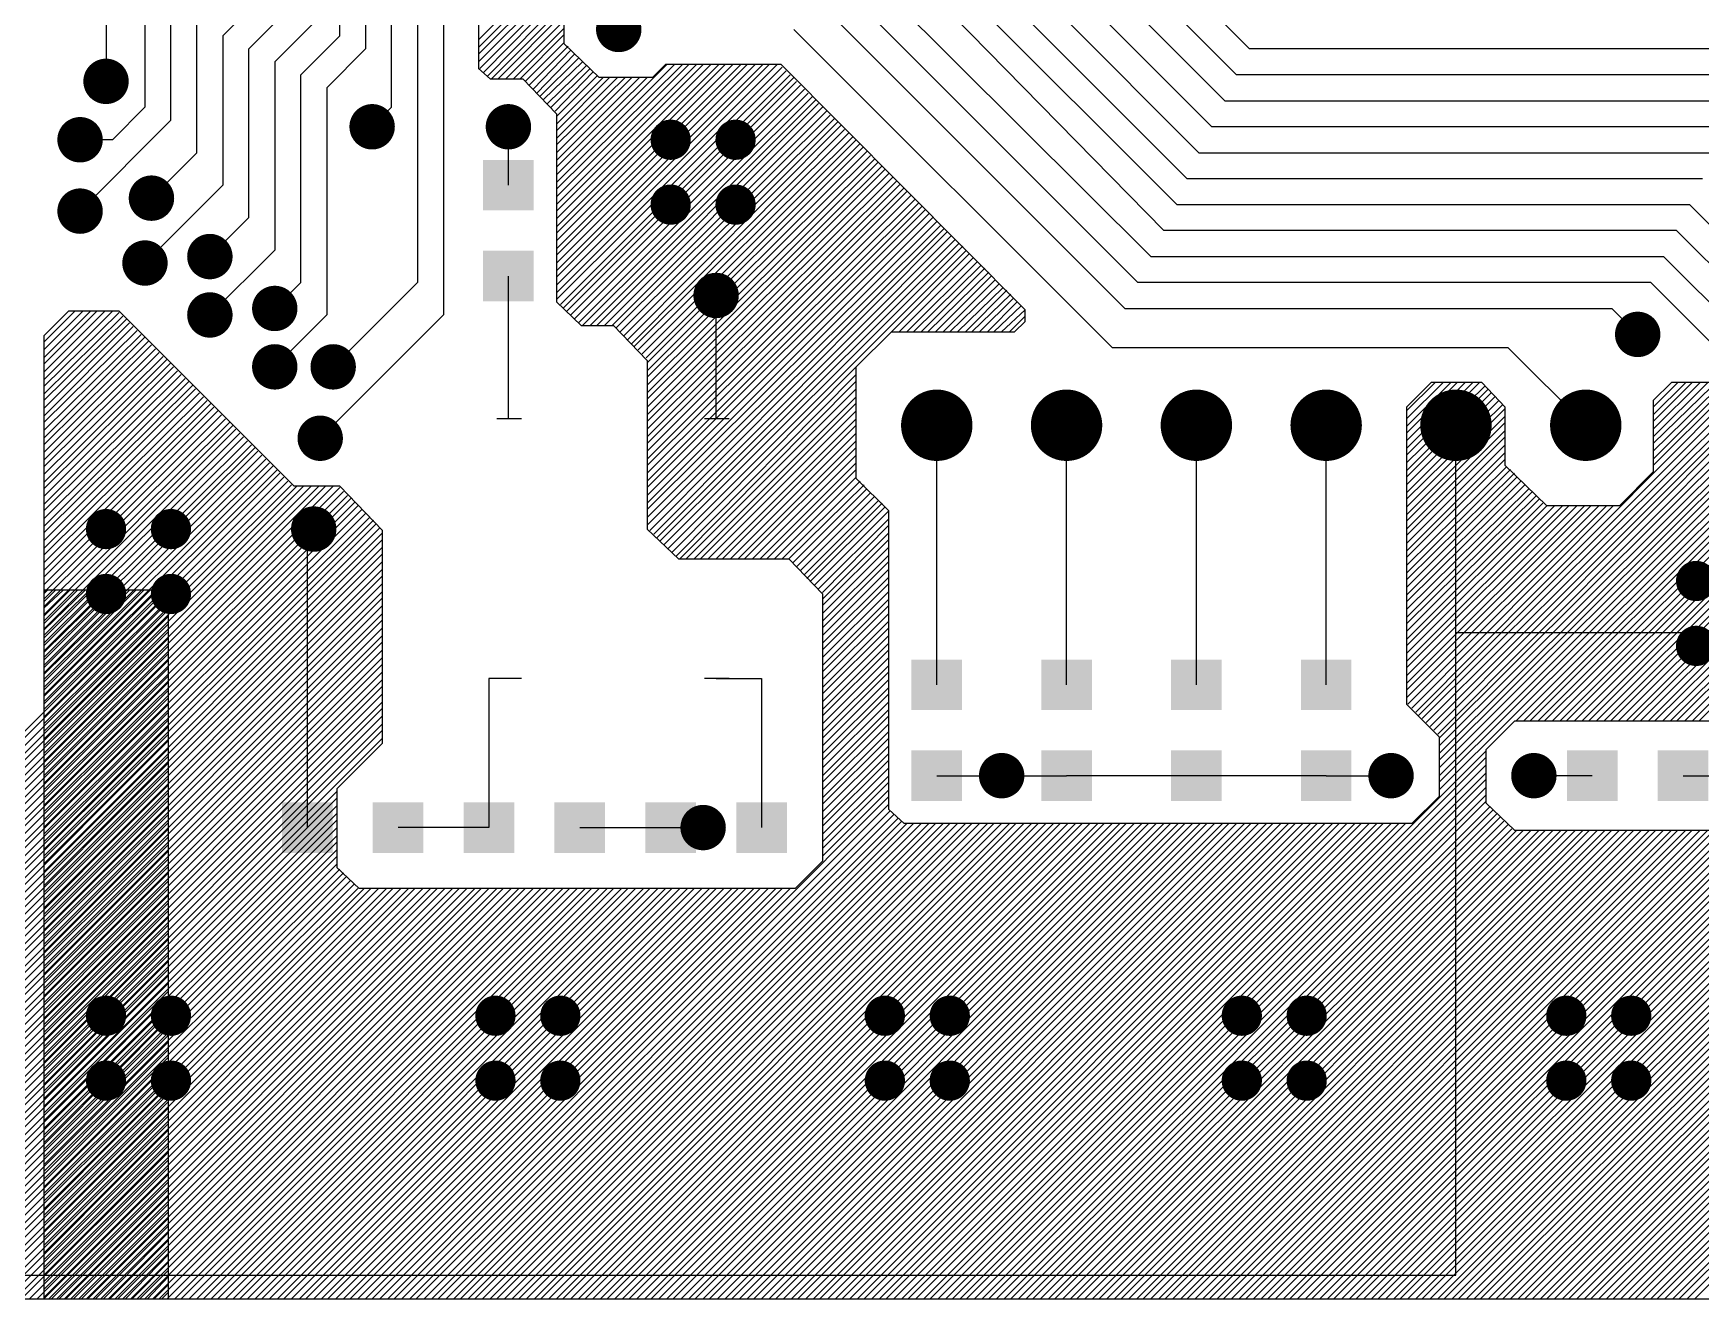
# Model space of a CAD drawing. Extents: x 295 to 953, y 10 to 290.
# Drawn here: x 646.7 to 700.5, y 89.9 to 130.8 of the extents above; entities that cross this region are included whole.
import ezdxf

# ---------------------------------------------------------------- set-up
doc = ezdxf.new("R2010")
doc.units = 0
doc.header["$LTSCALE"] = 5
doc.header["$MEASUREMENT"] = 0
doc.layers.get('0').update_dxf_attribs({"linetype": 'CONTINUOUS', "lineweight": 25})
doc.layers.add('ART01_PHO', color=7, linetype='CONTINUOUS')

msp = doc.modelspace()

# ---------------------------------------------------------------- linework, layer by layer
for points, const_width in [([(665.207, 130.891, 1), (665.94, 130.891, 1)], 0.733), ([(648.653, 129.215, 1), (649.386, 129.215, 1)], 0.733), ([(657.244, 127.748, 1), (657.978, 127.748, 1)], 0.733), ([(661.645, 127.748, 1), (662.378, 127.748, 1)], 0.733), ([(647.814, 127.329, 1), (648.548, 127.329, 1)], 0.733), ([(666.925, 127.329, 1), (667.575, 127.329, 1)], 0.65), ([(669.021, 127.329, 1), (669.67, 127.329, 1)], 0.65), ([(650.119, 125.443, 1), (650.853, 125.443, 1)], 0.733), ([(647.814, 125.024, 1), (648.548, 125.024, 1)], 0.733), ([(666.925, 125.234, 1), (667.575, 125.234, 1)], 0.65), ([(669.021, 125.234, 1), (669.67, 125.234, 1)], 0.65), ([(649.91, 123.348, 1), (650.643, 123.348, 1)], 0.733), ([(652.005, 123.557, 1), (652.739, 123.557, 1)], 0.733), ([(668.35, 122.3, 1), (669.084, 122.3, 1)], 0.733), ([(652.005, 121.671, 1), (652.739, 121.671, 1)], 0.733), ([(654.101, 121.881, 1), (654.834, 121.881, 1)], 0.733), ([(698.106, 121.043, 1), (698.84, 121.043, 1)], 0.733), ([(654.101, 119.995, 1), (654.834, 119.995, 1)], 0.733), ([(655.987, 119.995, 1), (656.72, 119.995, 1)], 0.733), ([(675.265, 118.109, 1), (676.418, 118.109, 1)], 1.153), ([(679.456, 118.109, 1), (680.609, 118.109, 1)], 1.153), ([(683.647, 118.109, 1), (684.8, 118.109, 1)], 1.153), ([(687.838, 118.109, 1), (688.991, 118.109, 1)], 1.153), ([(692.029, 118.109, 1), (693.182, 118.109, 1)], 1.153), ([(696.22, 118.109, 1), (697.373, 118.109, 1)], 1.153), ([(655.568, 117.69, 1), (656.301, 117.69, 1)], 0.733), ([(648.695, 114.756, 1), (649.344, 114.756, 1)], 0.65), ([(650.79, 114.756, 1), (651.44, 114.756, 1)], 0.65), ([(655.358, 114.756, 1), (656.092, 114.756, 1)], 0.733), ([(700.034, 113.08, 1), (700.684, 113.08, 1)], 0.65), ([(648.695, 112.661, 1), (649.344, 112.661, 1)], 0.65), ([(650.79, 112.661, 1), (651.44, 112.661, 1)], 0.65), ([(700.034, 110.984, 1), (700.684, 110.984, 1)], 0.65), ([(677.57, 106.793, 1), (678.304, 106.793, 1)], 0.733), ([(690.143, 106.793, 1), (690.877, 106.793, 1)], 0.733), ([(694.754, 106.793, 1), (695.487, 106.793, 1)], 0.733), ([(667.931, 105.117, 1), (668.665, 105.117, 1)], 0.733), ([(648.695, 99.04, 1), (649.344, 99.04, 1)], 0.65), ([(650.79, 99.04, 1), (651.44, 99.04, 1)], 0.65), ([(661.268, 99.04, 1), (661.917, 99.04, 1)], 0.65), ([(663.363, 99.04, 1), (664.013, 99.04, 1)], 0.65), ([(673.841, 99.04, 1), (674.49, 99.04, 1)], 0.65), ([(675.936, 99.04, 1), (676.586, 99.04, 1)], 0.65), ([(685.366, 99.04, 1), (686.015, 99.04, 1)], 0.65), ([(687.461, 99.04, 1), (688.111, 99.04, 1)], 0.65), ([(695.843, 99.04, 1), (696.493, 99.04, 1)], 0.65), ([(697.939, 99.04, 1), (698.588, 99.04, 1)], 0.65), ([(648.695, 96.944, 1), (649.344, 96.944, 1)], 0.65), ([(650.79, 96.944, 1), (651.44, 96.944, 1)], 0.65), ([(661.268, 96.944, 1), (661.917, 96.944, 1)], 0.65), ([(663.363, 96.944, 1), (664.013, 96.944, 1)], 0.65), ([(673.841, 96.944, 1), (674.49, 96.944, 1)], 0.65), ([(675.936, 96.944, 1), (676.586, 96.944, 1)], 0.65), ([(685.366, 96.944, 1), (686.015, 96.944, 1)], 0.65), ([(687.461, 96.944, 1), (688.111, 96.944, 1)], 0.65), ([(695.843, 96.944, 1), (696.493, 96.944, 1)], 0.65), ([(697.939, 96.944, 1), (698.588, 96.944, 1)], 0.65)]:
    msp.add_lwpolyline(points, format="xyb", close=True, dxfattribs=dict(const_width=const_width))
for points in [[(662.829, 126.679), (662.829, 125.045), (661.194, 126.679), (661.194, 125.045)], [(662.829, 123.746), (662.829, 122.111), (661.194, 123.746), (661.194, 122.111)], [(676.659, 110.544), (676.659, 108.91), (675.024, 110.544), (675.024, 108.91)], [(680.85, 110.544), (680.85, 108.91), (679.215, 110.544), (679.215, 108.91)], [(685.041, 110.544), (685.041, 108.91), (683.406, 110.544), (683.406, 108.91)], [(689.232, 110.544), (689.232, 108.91), (687.597, 110.544), (687.597, 108.91)], [(676.659, 107.61), (676.659, 105.976), (675.024, 107.61), (675.024, 105.976)], [(680.85, 107.61), (680.85, 105.976), (679.215, 107.61), (679.215, 105.976)], [(685.041, 107.61), (685.041, 105.976), (683.406, 107.61), (683.406, 105.976)], [(689.232, 107.61), (689.232, 105.976), (687.597, 107.61), (687.597, 105.976)], [(697.823, 107.61), (697.823, 105.976), (696.189, 107.61), (696.189, 105.976)], [(700.757, 107.61), (700.757, 105.976), (699.123, 107.61), (699.123, 105.976)], [(656.333, 105.934), (656.333, 104.3), (654.698, 105.934), (654.698, 104.3)], [(659.266, 105.934), (659.266, 104.3), (657.632, 105.934), (657.632, 104.3)], [(662.2, 105.934), (662.2, 104.3), (660.566, 105.934), (660.566, 104.3)], [(665.134, 105.934), (665.134, 104.3), (663.499, 105.934), (663.499, 104.3)], [(668.067, 105.934), (668.067, 104.3), (666.433, 105.934), (666.433, 104.3)], [(671.001, 105.934), (671.001, 104.3), (669.367, 105.934), (669.367, 104.3)]]:
    msp.add_solid(points)
at = {"layer": 'ART01_PHO', "color": 7}
for p, q in [((656.563, 130.682), (656.563, 156.54)), ((657.401, 148.284), (657.401, 130.263)), ((658.24, 128.377), (658.24, 147.865)), ((659.078, 147.446), (659.078, 122.719)), ((659.916, 147.027), (659.916, 121.671)), ((661.047, 138.771), (661.047, 129.634)), ((663.814, 130.43), (663.814, 138.771)), ((661.047, 130.556), (663.814, 133.322)), ((661.047, 130.305), (663.814, 133.071)), ((675.632, 133.196), (683.595, 125.234)), ((683.93, 126.072), (676.596, 133.406)), ((685.942, 130.263), (683.218, 132.987)), ((661.047, 130.095), (663.814, 132.861)), ((661.047, 129.844), (663.814, 132.61)), ((683.176, 124.395), (674.794, 132.945)), ((685.523, 129.425), (682.38, 132.568)), ((649.019, 131.939), (649.019, 129.215)), ((650.277, 131.939), (650.277, 128.377)), ((654.049, 131.939), (652.791, 130.682)), ((661.089, 129.634), (663.814, 132.358)), ((661.215, 129.508), (663.814, 132.149)), ((661.341, 129.383), (663.814, 131.897)), ((671.441, 132.358), (681.919, 121.881)), ((682.338, 122.719), (673.118, 131.939)), ((673.956, 132.316), (682.757, 123.557)), ((681.583, 132.149), (685.146, 128.586)), ((651.115, 127.958), (651.115, 131.52)), ((653.629, 130.263), (654.887, 131.52)), ((661.467, 129.299), (663.814, 131.646)), ((661.676, 129.299), (663.814, 131.436)), ((684.727, 127.748), (680.745, 131.73)), ((651.953, 126.91), (651.953, 131.101)), ((655.725, 131.101), (654.468, 129.844)), ((661.928, 129.299), (663.814, 131.185)), ((662.179, 129.299), (663.814, 130.933)), ((671.232, 130.891), (681.5, 120.624)), ((679.907, 131.311), (684.308, 126.91)), ((652.791, 130.682), (652.791, 125.862)), ((655.306, 129.425), (656.563, 130.682)), ((662.389, 129.299), (663.814, 130.724)), ((662.556, 129.215), (663.814, 130.472)), ((662.682, 129.089), (663.939, 130.347)), ((664.945, 129.341), (663.814, 130.43)), ((653.629, 124.814), (653.629, 130.263)), ((654.468, 129.844), (654.468, 123.767)), ((657.401, 130.263), (656.144, 129.006)), ((662.808, 128.964), (664.023, 130.221)), ((662.933, 128.838), (664.149, 130.095)), ((663.017, 128.712), (664.275, 129.969)), ((663.143, 128.628), (664.4, 129.844)), ((663.562, 126.198), (667.124, 129.76)), ((663.562, 125.946), (667.376, 129.76)), ((663.562, 125.737), (667.627, 129.76)), ((663.562, 125.485), (667.837, 129.76)), ((663.562, 125.234), (668.088, 129.76)), ((663.562, 125.024), (668.298, 129.76)), ((663.562, 124.773), (668.549, 129.76)), ((663.562, 124.521), (668.801, 129.76)), ((663.562, 124.312), (669.01, 129.76)), ((663.562, 124.06), (669.262, 129.76)), ((663.562, 123.809), (669.513, 129.76)), ((663.562, 123.599), (669.723, 129.76)), ((663.562, 123.348), (669.974, 129.76)), ((663.562, 123.096), (670.226, 129.76)), ((663.562, 122.887), (670.435, 129.76)), ((663.562, 122.635), (670.687, 129.76)), ((667.083, 129.76), (666.663, 129.341)), ((670.813, 129.76), (667.083, 129.76)), ((678.692, 121.839), (670.813, 129.76)), ((702.664, 130.263), (685.942, 130.263)), ((655.306, 122.719), (655.306, 129.425)), ((661.047, 129.634), (661.425, 129.299)), ((661.425, 129.299), (662.472, 129.299)), ((662.472, 129.299), (663.562, 128.167)), ((663.269, 128.503), (664.526, 129.718)), ((663.394, 128.377), (664.652, 129.634)), ((663.52, 128.251), (664.736, 129.508)), ((663.562, 122.384), (670.854, 129.676)), ((663.562, 122.174), (670.98, 129.55)), ((663.562, 128.083), (664.861, 129.383)), ((663.562, 127.832), (665.071, 129.341)), ((663.562, 127.622), (665.28, 129.341)), ((663.562, 127.371), (665.532, 129.341)), ((663.562, 127.161), (665.783, 129.341)), ((663.562, 126.91), (665.993, 129.341)), ((663.562, 126.659), (666.244, 129.341)), ((663.562, 126.449), (666.496, 129.341)), ((663.688, 122.007), (671.106, 129.425)), ((663.772, 121.881), (671.232, 129.341)), ((663.897, 121.797), (671.315, 129.215)), ((666.663, 129.341), (664.945, 129.341)), ((702.245, 129.425), (685.523, 129.425)), ((656.144, 129.006), (656.144, 121.671)), ((664.023, 121.671), (671.441, 129.089)), ((664.149, 121.546), (671.567, 128.964)), ((664.275, 121.42), (671.693, 128.838)), ((664.4, 121.336), (671.818, 128.712)), ((650.277, 128.377), (649.229, 127.329)), ((657.611, 127.748), (658.24, 128.377)), ((663.562, 128.167), (663.562, 122.09)), ((664.652, 121.336), (671.944, 128.628)), ((664.861, 121.336), (672.028, 128.503)), ((665.113, 121.336), (672.154, 128.377)), ((665.364, 121.336), (672.279, 128.251)), ((665.49, 121.252), (672.405, 128.125)), ((685.146, 128.586), (701.826, 128.586)), ((648.181, 125.024), (651.115, 127.958)), ((662.011, 125.862), (662.011, 127.748)), ((665.616, 121.126), (672.531, 128)), ((665.741, 121.001), (672.657, 127.916)), ((665.867, 120.875), (672.74, 127.79)), ((665.993, 120.749), (672.866, 127.664)), ((701.407, 127.748), (684.727, 127.748)), ((649.229, 127.329), (648.181, 127.329)), ((666.077, 120.665), (672.992, 127.539)), ((666.202, 120.54), (673.118, 127.413)), ((666.328, 120.414), (673.243, 127.329)), ((666.454, 120.288), (673.369, 127.203)), ((666.496, 120.121), (673.453, 127.078)), ((650.486, 125.443), (651.953, 126.91)), ((666.496, 119.869), (673.579, 126.952)), ((666.496, 119.66), (673.704, 126.826)), ((666.496, 119.408), (673.83, 126.7)), ((666.496, 119.157), (673.956, 126.617)), ((684.308, 126.91), (700.988, 126.91)), ((666.496, 118.947), (674.081, 126.491)), ((666.496, 118.696), (674.165, 126.365)), ((666.496, 118.444), (674.291, 126.239)), ((666.496, 118.235), (674.417, 126.114)), ((666.496, 117.983), (674.542, 125.988)), ((700.569, 126.072), (683.93, 126.072)), ((652.791, 125.862), (650.277, 123.348)), ((666.496, 117.732), (674.668, 125.904)), ((666.496, 117.522), (674.794, 125.778)), ((666.496, 117.271), (674.878, 125.653)), ((666.496, 117.019), (675.004, 125.527)), ((666.496, 116.81), (675.129, 125.401)), ((666.496, 116.558), (675.255, 125.276)), ((666.496, 116.307), (675.381, 125.192)), ((666.496, 116.097), (675.465, 125.066)), ((666.496, 115.846), (675.59, 124.94)), ((683.595, 125.234), (700.15, 125.234)), ((700.15, 125.234), (728.858, 96.525)), ((652.372, 123.557), (653.629, 124.814)), ((666.496, 115.594), (675.716, 124.814)), ((666.496, 115.385), (675.842, 124.689)), ((666.496, 115.133), (675.967, 124.563)), ((666.496, 114.882), (676.093, 124.479)), ((699.73, 124.395), (683.176, 124.395)), ((729.067, 95.058), (699.73, 124.395)), ((666.58, 114.714), (676.177, 124.353)), ((666.705, 114.588), (676.303, 124.228)), ((666.789, 114.463), (676.428, 124.102)), ((666.915, 114.379), (676.554, 123.976)), ((667.041, 114.253), (676.68, 123.892)), ((654.468, 123.767), (652.372, 121.671)), ((667.166, 114.127), (676.806, 123.767)), ((674.375, 121.126), (676.889, 123.641)), ((674.626, 121.126), (677.015, 123.515)), ((674.878, 121.126), (677.141, 123.39)), ((682.757, 123.557), (699.311, 123.557)), ((699.311, 123.557), (729.487, 93.382)), ((662.011, 118.318), (662.011, 122.929)), ((675.087, 121.126), (677.267, 123.264)), ((675.339, 121.126), (677.392, 123.18)), ((675.548, 121.126), (677.518, 123.054)), ((675.8, 121.126), (677.602, 122.929)), ((676.051, 121.126), (677.728, 122.803)), ((654.468, 121.881), (655.306, 122.719)), ((659.078, 122.719), (656.354, 119.995)), ((668.717, 118.318), (668.717, 122.3)), ((676.261, 121.126), (677.853, 122.677)), ((676.512, 121.126), (677.979, 122.551)), ((676.764, 121.126), (678.105, 122.468)), ((676.973, 121.126), (678.231, 122.342)), ((677.225, 121.126), (678.314, 122.216)), ((698.892, 122.719), (682.338, 122.719)), ((705.598, 116.013), (698.892, 122.719)), ((647.008, 120.791), (648.013, 121.797)), ((647.008, 120.54), (648.265, 121.797)), ((647.008, 120.288), (648.516, 121.797)), ((647.008, 120.079), (648.726, 121.797)), ((647.008, 119.827), (648.977, 121.797)), ((647.008, 119.576), (649.229, 121.797)), ((647.804, 121.797), (647.008, 121.001)), ((647.008, 119.366), (649.438, 121.755)), ((649.438, 121.797), (647.804, 121.797)), ((655.096, 116.139), (649.438, 121.797)), ((656.144, 121.671), (654.468, 119.995)), ((659.916, 121.671), (655.934, 117.69)), ((663.562, 122.09), (664.358, 121.336)), ((677.476, 121.126), (678.44, 122.09)), ((677.686, 121.126), (678.566, 121.965)), ((677.937, 121.126), (678.692, 121.839)), ((678.692, 121.462), (678.692, 121.839)), ((681.919, 121.881), (697.635, 121.881)), ((697.635, 121.881), (698.473, 121.043)), ((647.008, 119.115), (649.564, 121.629)), ((647.008, 118.905), (649.69, 121.546)), ((647.008, 118.654), (649.774, 121.42)), ((647.008, 118.402), (649.899, 121.294)), ((647.008, 118.193), (650.025, 121.168)), ((664.358, 121.336), (665.406, 121.336)), ((665.406, 121.336), (666.496, 120.204)), ((673.243, 119.995), (674.375, 121.126)), ((674.375, 121.126), (678.356, 121.126)), ((678.189, 121.126), (678.692, 121.629)), ((678.356, 121.126), (678.692, 121.462)), ((647.008, 117.941), (650.151, 121.043)), ((647.008, 121.001), (647.008, 89.903)), ((647.008, 117.69), (650.277, 120.959)), ((647.008, 117.48), (650.402, 120.833)), ((647.008, 117.229), (650.486, 120.707)), ((681.5, 120.624), (694.282, 120.624)), ((694.282, 120.624), (696.797, 118.109)), ((647.008, 116.977), (650.612, 120.582)), ((647.008, 116.768), (650.738, 120.456)), ((647.008, 116.516), (650.863, 120.33)), ((647.008, 116.265), (650.989, 120.246)), ((647.008, 116.055), (651.115, 120.121)), ((666.496, 120.204), (666.496, 114.756)), ((647.008, 115.804), (651.199, 119.995)), ((647.008, 115.552), (651.324, 119.869)), ((647.008, 115.343), (651.45, 119.743)), ((647.008, 115.091), (651.576, 119.618)), ((647.008, 114.84), (651.702, 119.534)), ((667.292, 114.002), (673.243, 119.995)), ((667.418, 113.876), (673.243, 119.743)), ((667.544, 113.792), (673.243, 119.534)), ((673.243, 116.391), (673.243, 119.995)), ((647.008, 114.63), (651.827, 119.408)), ((647.008, 114.379), (651.911, 119.282)), ((647.008, 114.127), (652.037, 119.157)), ((647.008, 113.918), (652.163, 119.031)), ((667.753, 113.792), (673.243, 119.282)), ((668.005, 113.792), (673.243, 119.031)), ((691.013, 118.57), (691.935, 119.492)), ((691.013, 118.318), (692.187, 119.492)), ((691.013, 118.067), (692.438, 119.492)), ((691.013, 117.857), (692.648, 119.492)), ((691.013, 117.606), (692.899, 119.492)), ((691.013, 117.355), (693.151, 119.492)), ((691.013, 117.145), (693.36, 119.492)), ((691.809, 119.492), (691.013, 118.696)), ((691.013, 116.894), (693.528, 119.366)), ((691.013, 116.642), (693.653, 119.282)), ((691.013, 116.433), (693.737, 119.157)), ((691.013, 116.181), (693.863, 119.031)), ((693.444, 119.492), (691.809, 119.492)), ((694.198, 118.696), (693.444, 119.492)), ((698.976, 118.696), (699.772, 119.492)), ((698.976, 118.444), (700.024, 119.492)), ((698.976, 118.235), (700.233, 119.492)), ((698.976, 117.983), (700.485, 119.492)), ((698.976, 117.732), (700.736, 119.492)), ((699.563, 119.492), (698.976, 118.905)), ((698.976, 117.522), (700.862, 119.366)), ((698.976, 117.271), (700.988, 119.24)), ((698.976, 117.019), (701.113, 119.157)), ((698.976, 116.81), (701.197, 119.031)), ((700.778, 119.492), (699.563, 119.492)), ((647.008, 113.666), (652.288, 118.905)), ((647.008, 113.415), (652.414, 118.821)), ((647.008, 113.205), (652.498, 118.696)), ((647.008, 112.954), (652.624, 118.57)), ((647.008, 112.703), (652.749, 118.444)), ((668.214, 113.792), (673.243, 118.821)), ((668.466, 113.792), (673.243, 118.57)), ((691.013, 115.93), (693.989, 118.905)), ((691.013, 115.72), (694.114, 118.779)), ((691.013, 118.696), (691.013, 109.098)), ((691.013, 115.469), (694.198, 118.654)), ((691.306, 108.847), (701.323, 118.905)), ((691.39, 108.721), (701.449, 118.779)), ((691.516, 108.637), (701.574, 118.654)), ((691.642, 108.512), (701.7, 118.528)), ((691.768, 108.386), (701.826, 118.444)), ((694.198, 116.81), (694.198, 118.696)), ((698.976, 118.905), (698.976, 116.6)), ((647.008, 112.493), (652.875, 118.318)), ((647.008, 112.242), (653.001, 118.193)), ((647.008, 111.99), (653.126, 118.109)), ((647.008, 111.78), (653.21, 117.983)), ((662.431, 118.318), (661.634, 118.318)), ((669.136, 118.318), (668.34, 118.318)), ((668.717, 113.792), (673.243, 118.318)), ((668.927, 113.792), (673.243, 118.109)), ((675.842, 109.727), (675.842, 118.109)), ((680.033, 109.727), (680.033, 118.109)), ((684.224, 109.727), (684.224, 118.109)), ((688.415, 109.727), (688.415, 118.109)), ((691.013, 115.217), (694.198, 118.402)), ((691.013, 115.008), (694.198, 118.193)), ((691.013, 114.756), (694.198, 117.941)), ((691.893, 108.26), (701.91, 118.318)), ((692.019, 108.134), (702.035, 118.193)), ((692.061, 108.009), (702.161, 118.067)), ((692.061, 107.757), (702.287, 117.941)), ((692.606, 90.658), (692.606, 118.109)), ((647.008, 111.529), (653.336, 117.857)), ((647.008, 111.319), (653.462, 117.732)), ((647.008, 111.068), (653.587, 117.606)), ((647.008, 110.817), (653.713, 117.48)), ((647.008, 110.607), (653.839, 117.396)), ((669.178, 113.792), (673.243, 117.857)), ((669.429, 113.792), (673.243, 117.606)), ((669.639, 113.792), (673.243, 117.396)), ((691.013, 114.547), (694.198, 117.732)), ((691.013, 114.295), (694.198, 117.48)), ((692.061, 107.506), (702.413, 117.816)), ((692.061, 107.296), (702.538, 117.732)), ((692.061, 107.045), (702.622, 117.606)), ((692.061, 106.793), (702.748, 117.48)), ((647.008, 110.356), (653.923, 117.271)), ((647.008, 110.104), (654.049, 117.145)), ((647.008, 109.895), (654.174, 117.019)), ((647.008, 109.643), (654.3, 116.894)), ((669.89, 113.792), (673.243, 117.145)), ((670.142, 113.792), (673.243, 116.894)), ((691.013, 114.044), (694.198, 117.229)), ((691.013, 113.834), (694.198, 117.019)), ((692.061, 106.584), (702.874, 117.355)), ((692.061, 106.332), (702.999, 117.229)), ((694.534, 108.553), (703.125, 117.145)), ((694.785, 108.553), (703.251, 117.019)), ((694.995, 108.553), (703.335, 116.894)), ((647.008, 109.392), (654.426, 116.81)), ((647.008, 109.182), (654.551, 116.684)), ((647.008, 108.931), (654.635, 116.558)), ((647.008, 108.679), (654.761, 116.433)), ((647.008, 108.47), (654.887, 116.307)), ((670.351, 113.792), (673.243, 116.684)), ((670.603, 113.792), (673.243, 116.433)), ((670.854, 113.792), (673.369, 116.307)), ((674.291, 115.343), (673.243, 116.391)), ((691.013, 113.583), (694.24, 116.768)), ((691.013, 113.331), (694.366, 116.684)), ((691.013, 113.122), (694.492, 116.558)), ((691.013, 112.87), (694.575, 116.433)), ((691.013, 112.619), (694.701, 116.307)), ((695.539, 115.51), (694.198, 116.81)), ((695.246, 108.553), (703.46, 116.768)), ((695.456, 108.553), (703.586, 116.642)), ((695.707, 108.553), (703.712, 116.516)), ((695.959, 108.553), (703.838, 116.433)), ((698.976, 116.6), (697.886, 115.51)), ((647.008, 108.218), (655.012, 116.181)), ((647.008, 107.967), (655.18, 116.139)), ((647.008, 107.757), (655.39, 116.139)), ((647.008, 107.506), (655.641, 116.139)), ((647.008, 107.254), (655.893, 116.139)), ((647.008, 107.045), (656.102, 116.139)), ((647.008, 106.793), (656.354, 116.139)), ((647.008, 106.542), (656.563, 116.097)), ((647.008, 106.332), (656.689, 115.971)), ((647.008, 106.081), (656.815, 115.846)), ((647.008, 105.829), (656.94, 115.762)), ((656.563, 116.139), (655.096, 116.139)), ((657.946, 114.714), (656.563, 116.139)), ((671.064, 113.792), (673.495, 116.181)), ((671.19, 113.666), (673.579, 116.055)), ((671.315, 113.541), (673.704, 115.93)), ((671.441, 113.415), (673.83, 115.804)), ((691.013, 112.409), (694.827, 116.181)), ((691.013, 112.158), (694.953, 116.055)), ((691.013, 111.906), (695.078, 115.971)), ((691.013, 111.697), (695.204, 115.846)), ((696.168, 108.553), (703.838, 116.223)), ((696.42, 108.553), (703.838, 115.971)), ((647.008, 105.62), (657.066, 115.636)), ((647.008, 105.368), (657.15, 115.51)), ((647.008, 105.117), (657.276, 115.385)), ((647.008, 104.907), (657.401, 115.259)), ((671.567, 113.289), (673.956, 115.678)), ((671.651, 113.164), (674.081, 115.594)), ((671.776, 113.08), (674.165, 115.469)), ((671.902, 112.954), (674.291, 115.343)), ((674.291, 105.704), (674.291, 115.343)), ((691.013, 111.445), (695.288, 115.72)), ((691.013, 111.194), (695.414, 115.594)), ((691.013, 110.984), (695.539, 115.51)), ((691.013, 110.733), (695.791, 115.51)), ((691.013, 110.481), (696.042, 115.51)), ((691.013, 110.272), (696.252, 115.51)), ((691.013, 110.02), (696.503, 115.51)), ((691.013, 109.769), (696.755, 115.51)), ((691.013, 109.559), (696.964, 115.51)), ((691.013, 109.308), (697.216, 115.51)), ((691.055, 109.098), (697.467, 115.51)), ((691.181, 108.973), (697.677, 115.51)), ((697.886, 115.51), (695.539, 115.51)), ((696.671, 108.553), (703.838, 115.72)), ((696.881, 108.553), (703.838, 115.51)), ((697.132, 108.553), (703.838, 115.259)), ((647.008, 104.656), (657.527, 115.133)), ((647.008, 104.404), (657.653, 115.049)), ((647.008, 104.195), (657.737, 114.924)), ((647.008, 103.943), (657.862, 114.798)), ((655.725, 114.756), (655.515, 114.547)), ((657.946, 107.841), (657.946, 114.714)), ((666.496, 114.756), (667.502, 113.792)), ((672.028, 112.828), (674.291, 115.091)), ((672.154, 112.703), (674.291, 114.882)), ((697.383, 108.553), (703.838, 115.008)), ((697.593, 108.553), (703.838, 114.798)), ((647.008, 103.692), (657.946, 114.63)), ((647.008, 103.482), (657.946, 114.421)), ((647.008, 103.231), (657.946, 114.169)), ((655.515, 114.547), (655.515, 105.117)), ((672.154, 112.493), (674.291, 114.63)), ((672.154, 112.283), (674.291, 114.421)), ((672.154, 112.032), (674.291, 114.169)), ((697.844, 108.553), (703.838, 114.547)), ((698.096, 108.553), (703.963, 114.421)), ((698.305, 108.553), (704.089, 114.295)), ((698.557, 108.553), (704.173, 114.169)), ((647.008, 103.021), (657.946, 113.96)), ((647.008, 102.77), (657.946, 113.708)), ((667.502, 113.792), (671.064, 113.792)), ((671.064, 113.792), (672.154, 112.661)), ((672.154, 111.78), (674.291, 113.918)), ((672.154, 111.571), (674.291, 113.708)), ((698.808, 108.553), (704.299, 114.044)), ((699.018, 108.553), (704.424, 113.918)), ((699.269, 108.553), (704.55, 113.792)), ((699.521, 108.553), (704.676, 113.708)), ((699.73, 108.553), (704.802, 113.625)), ((699.982, 108.553), (705.053, 113.625)), ((700.233, 108.553), (705.304, 113.625)), ((700.443, 108.553), (705.514, 113.625)), ((647.008, 102.518), (657.946, 113.457)), ((647.008, 102.309), (657.946, 113.247)), ((672.154, 111.319), (674.291, 113.457)), ((672.154, 111.068), (674.291, 113.205)), ((640.931, 102.56), (651.031, 112.661)), ((647.008, 102.057), (657.946, 112.996)), ((647.008, 112.661), (647.133, 112.786)), ((647.008, 112.409), (647.385, 112.786)), ((647.008, 112.2), (647.636, 112.786)), ((647.008, 111.948), (647.846, 112.786)), ((647.008, 111.697), (648.097, 112.786)), ((647.008, 111.487), (648.349, 112.786)), ((647.008, 111.236), (648.558, 112.786)), ((647.008, 110.984), (648.81, 112.786)), ((647.008, 110.775), (649.061, 112.786)), ((647.008, 110.523), (649.271, 112.786)), ((647.008, 110.272), (649.522, 112.786)), ((647.008, 110.062), (649.774, 112.786)), ((647.008, 109.811), (649.983, 112.786)), ((647.008, 109.559), (650.235, 112.786)), ((647.008, 109.35), (650.444, 112.786)), ((647.008, 109.098), (650.696, 112.786)), ((647.008, 108.847), (650.947, 112.786)), ((651.031, 112.786), (647.008, 112.786)), ((647.008, 112.786), (647.008, 108.847)), ((647.008, 101.806), (657.946, 112.744)), ((647.008, 101.596), (657.946, 112.535)), ((651.031, 89.903), (651.031, 112.786)), ((672.154, 110.858), (674.291, 112.996)), ((672.154, 110.607), (674.291, 112.744)), ((672.154, 112.661), (672.154, 104.027)), ((640.931, 102.309), (651.031, 112.409)), ((640.931, 102.057), (651.031, 112.158)), ((647.008, 101.345), (657.946, 112.283)), ((647.008, 101.093), (657.946, 112.032)), ((672.154, 110.356), (674.291, 112.493)), ((672.154, 110.146), (674.291, 112.283)), ((672.154, 109.895), (674.291, 112.032)), ((640.931, 101.848), (651.031, 111.948)), ((640.931, 101.596), (651.031, 111.697)), ((640.931, 101.345), (651.031, 111.445)), ((647.008, 100.884), (657.946, 111.822)), ((647.008, 100.632), (657.946, 111.571)), ((672.154, 109.643), (674.291, 111.78)), ((672.154, 109.434), (674.291, 111.571)), ((640.931, 101.135), (651.031, 111.236)), ((640.931, 100.884), (651.031, 110.984)), ((647.008, 100.381), (657.946, 111.319)), ((647.008, 100.171), (657.946, 111.11)), ((672.154, 109.182), (674.291, 111.319)), ((672.154, 108.931), (674.291, 111.068)), ((707.903, 111.403), (692.606, 111.403)), ((640.931, 100.632), (651.031, 110.733)), ((640.931, 100.423), (651.031, 110.523)), ((647.008, 99.92), (657.946, 110.858)), ((647.008, 99.668), (657.946, 110.607)), ((647.008, 99.459), (657.946, 110.397)), ((672.154, 108.721), (674.291, 110.858)), ((672.154, 108.47), (674.291, 110.607)), ((640.931, 100.171), (651.031, 110.272)), ((640.931, 99.92), (651.031, 110.02)), ((647.008, 99.207), (657.946, 110.146)), ((647.008, 98.956), (657.946, 109.895)), ((662.011, 109.936), (661.383, 109.936)), ((661.383, 109.936), (661.383, 105.117)), ((662.431, 109.936), (661.634, 109.936)), ((669.136, 109.936), (668.34, 109.936)), ((668.717, 109.936), (670.184, 109.936)), ((670.184, 109.936), (670.184, 105.117)), ((672.154, 108.218), (674.291, 110.356)), ((672.154, 108.009), (674.291, 110.146)), ((672.154, 107.757), (674.291, 109.895)), ((691.516, 89.903), (711.549, 109.895)), ((631.375, 89.903), (651.031, 109.559)), ((631.627, 89.903), (651.031, 109.308)), ((640.931, 99.71), (651.031, 109.811)), ((647.008, 98.746), (657.946, 109.685)), ((647.008, 98.495), (657.946, 109.434)), ((672.154, 107.506), (674.291, 109.643)), ((672.154, 107.296), (674.291, 109.434)), ((691.768, 89.903), (711.675, 109.811)), ((692.019, 89.903), (711.8, 109.685)), ((692.229, 89.903), (711.884, 109.559)), ((692.48, 89.903), (712.01, 109.434)), ((692.69, 89.903), (712.136, 109.308)), ((631.836, 89.903), (651.031, 109.098)), ((632.088, 89.903), (651.031, 108.847)), ((647.008, 108.847), (640.931, 102.77)), ((647.008, 98.244), (657.946, 109.182)), ((647.008, 98.034), (657.946, 108.973)), ((672.154, 107.045), (674.291, 109.182)), ((672.154, 106.793), (674.291, 108.931)), ((691.013, 109.098), (692.061, 108.05)), ((692.941, 89.903), (712.261, 109.182)), ((693.192, 89.903), (712.387, 109.098)), ((693.402, 89.903), (712.513, 108.973)), ((693.653, 89.903), (712.597, 108.847)), ((632.339, 89.903), (651.031, 108.595)), ((632.549, 89.903), (651.031, 108.386)), ((647.008, 97.783), (657.946, 108.721)), ((647.008, 97.531), (657.946, 108.47)), ((647.008, 97.322), (657.946, 108.26)), ((672.154, 106.584), (674.291, 108.721)), ((672.154, 106.332), (674.291, 108.47)), ((672.154, 106.081), (674.291, 108.218)), ((694.492, 108.553), (693.57, 107.631)), ((693.905, 89.903), (712.723, 108.721)), ((694.114, 89.903), (712.848, 108.595)), ((694.366, 89.903), (712.974, 108.47)), ((706.478, 108.553), (694.492, 108.553)), ((694.617, 89.903), (713.1, 108.344)), ((694.827, 89.903), (713.184, 108.26)), ((632.8, 89.903), (651.031, 108.134)), ((633.052, 89.903), (651.031, 107.925)), ((633.261, 89.903), (651.031, 107.673)), ((647.008, 97.07), (657.946, 108.009)), ((656.479, 106.374), (657.946, 107.841)), ((672.154, 105.871), (674.291, 108.009)), ((672.154, 105.62), (674.291, 107.757)), ((692.061, 108.05), (692.061, 106.123)), ((695.078, 89.903), (713.309, 108.134)), ((695.33, 89.903), (713.435, 108.009)), ((695.539, 89.903), (713.561, 107.883)), ((695.791, 89.903), (713.686, 107.757)), ((633.513, 89.903), (651.031, 107.422)), ((633.764, 89.903), (651.031, 107.212)), ((672.154, 105.368), (674.291, 107.506)), ((672.154, 105.159), (674.291, 107.296)), ((675.884, 89.903), (693.57, 107.589)), ((676.135, 89.903), (693.57, 107.38)), ((676.345, 89.903), (693.57, 107.128)), ((693.57, 107.631), (693.57, 105.913)), ((696.042, 89.903), (713.77, 107.631)), ((696.252, 89.903), (713.896, 107.548)), ((696.503, 89.903), (714.022, 107.422)), ((696.755, 89.903), (714.147, 107.296)), ((696.964, 89.903), (714.273, 107.17)), ((633.974, 89.903), (651.031, 106.961)), ((634.225, 89.903), (651.031, 106.709)), ((672.154, 104.907), (674.291, 107.045)), ((672.154, 104.656), (674.291, 106.793)), ((675.842, 106.793), (680.033, 106.793)), ((676.596, 89.903), (693.57, 106.877)), ((676.806, 89.903), (693.57, 106.667)), ((684.224, 106.793), (680.033, 106.793)), ((688.415, 106.793), (684.224, 106.793)), ((688.415, 106.793), (690.51, 106.793)), ((697.006, 106.793), (695.12, 106.793)), ((697.216, 89.903), (714.399, 107.045)), ((697.467, 89.903), (714.483, 106.919)), ((697.677, 89.903), (714.608, 106.835)), ((697.928, 89.903), (714.734, 106.709)), ((699.94, 106.793), (704.969, 106.793)), ((634.477, 89.903), (651.031, 106.5)), ((634.686, 89.903), (651.031, 106.248)), ((647.008, 96.819), (656.479, 106.29)), ((647.008, 96.609), (656.479, 106.081)), ((656.479, 103.818), (656.479, 106.374)), ((658.114, 89.903), (674.291, 106.123)), ((672.154, 104.446), (674.291, 106.584)), ((672.154, 104.195), (674.291, 106.332)), ((677.057, 89.903), (693.57, 106.416)), ((677.309, 89.903), (693.57, 106.165)), ((692.061, 106.123), (691.181, 105.243)), ((698.18, 89.903), (714.86, 106.584)), ((698.389, 89.903), (714.986, 106.458)), ((698.641, 89.903), (715.069, 106.332)), ((698.892, 89.903), (715.195, 106.206)), ((699.102, 89.903), (715.321, 106.081)), ((634.938, 89.903), (651.031, 105.997)), ((635.147, 89.903), (651.031, 105.787)), ((635.399, 89.903), (651.031, 105.536)), ((647.008, 96.358), (656.479, 105.829)), ((647.008, 96.106), (656.479, 105.578)), ((658.323, 89.903), (674.291, 105.871)), ((658.575, 89.903), (674.333, 105.662)), ((658.826, 89.903), (674.459, 105.536)), ((674.794, 105.243), (674.291, 105.704)), ((677.518, 89.903), (693.57, 105.955)), ((677.77, 89.903), (693.695, 105.787)), ((678.021, 89.903), (693.821, 105.704)), ((678.231, 89.903), (693.947, 105.578)), ((693.57, 105.913), (694.492, 105.033)), ((699.353, 89.903), (715.447, 105.997)), ((699.605, 89.903), (715.572, 105.871)), ((699.814, 89.903), (715.698, 105.745)), ((700.066, 89.903), (715.782, 105.62)), ((635.65, 89.903), (651.031, 105.284)), ((635.86, 89.903), (651.031, 105.075)), ((647.008, 95.897), (656.479, 105.368)), ((647.008, 95.645), (656.479, 105.117)), ((661.383, 105.117), (658.449, 105.117)), ((659.036, 89.903), (674.584, 105.41)), ((659.287, 89.903), (674.71, 105.326)), ((659.539, 89.903), (674.878, 105.243)), ((659.748, 89.903), (675.087, 105.243)), ((660, 89.903), (675.339, 105.243)), ((660.251, 89.903), (675.59, 105.243)), ((660.461, 89.903), (675.8, 105.243)), ((660.712, 89.903), (676.051, 105.243)), ((660.922, 89.903), (676.261, 105.243)), ((661.173, 89.903), (676.512, 105.243)), ((661.425, 89.903), (676.764, 105.243)), ((661.634, 89.903), (676.973, 105.243)), ((661.886, 89.903), (677.225, 105.243)), ((662.137, 89.903), (677.476, 105.243)), ((662.347, 89.903), (677.686, 105.243)), ((662.598, 89.903), (677.937, 105.243)), ((662.85, 89.903), (678.189, 105.243)), ((663.059, 89.903), (678.398, 105.243)), ((663.311, 89.903), (678.65, 105.243)), ((663.562, 89.903), (678.901, 105.243)), ((663.772, 89.903), (679.111, 105.243)), ((664.023, 89.903), (679.362, 105.243)), ((664.275, 89.903), (679.614, 105.243)), ((664.316, 105.117), (668.298, 105.117)), ((664.484, 89.903), (679.823, 105.243)), ((664.736, 89.903), (680.075, 105.243)), ((664.987, 89.903), (680.326, 105.243)), ((665.197, 89.903), (680.536, 105.243)), ((665.448, 89.903), (680.787, 105.243)), ((665.699, 89.903), (681.039, 105.243)), ((665.909, 89.903), (681.248, 105.243)), ((666.16, 89.903), (681.5, 105.243)), ((666.412, 89.903), (681.751, 105.243)), ((666.622, 89.903), (681.961, 105.243)), ((666.873, 89.903), (682.212, 105.243)), ((667.124, 89.903), (682.463, 105.243)), ((667.334, 89.903), (682.673, 105.243)), ((667.585, 89.903), (682.924, 105.243)), ((667.837, 89.903), (683.176, 105.243)), ((668.046, 89.903), (683.386, 105.243)), ((668.298, 89.903), (683.637, 105.243)), ((668.507, 89.903), (683.847, 105.243)), ((668.759, 89.903), (684.098, 105.243)), ((669.01, 89.903), (684.349, 105.243)), ((669.22, 89.903), (684.559, 105.243)), ((669.471, 89.903), (684.81, 105.243)), ((669.723, 89.903), (685.062, 105.243)), ((669.932, 89.903), (685.271, 105.243)), ((670.184, 89.903), (685.523, 105.243)), ((670.435, 89.903), (685.774, 105.243)), ((670.645, 89.903), (685.984, 105.243)), ((670.896, 89.903), (686.235, 105.243)), ((671.148, 89.903), (686.487, 105.243)), ((671.357, 89.903), (686.696, 105.243)), ((671.609, 89.903), (686.948, 105.243)), ((671.86, 89.903), (687.199, 105.243)), ((672.07, 89.903), (687.409, 105.243)), ((672.321, 89.903), (687.66, 105.243)), ((672.573, 89.903), (687.912, 105.243)), ((672.782, 89.903), (688.121, 105.243)), ((673.034, 89.903), (688.373, 105.243)), ((673.285, 89.903), (688.624, 105.243)), ((673.495, 89.903), (688.834, 105.243)), ((673.746, 89.903), (689.085, 105.243)), ((673.998, 89.903), (689.337, 105.243)), ((674.207, 89.903), (689.546, 105.243)), ((674.459, 89.903), (689.798, 105.243)), ((674.71, 89.903), (690.049, 105.243)), ((691.181, 105.243), (674.794, 105.243)), ((674.92, 89.903), (690.259, 105.243)), ((675.171, 89.903), (690.51, 105.243)), ((675.423, 89.903), (690.762, 105.243)), ((675.632, 89.903), (690.971, 105.243)), ((678.482, 89.903), (694.031, 105.452)), ((678.733, 89.903), (694.156, 105.326)), ((678.943, 89.903), (694.282, 105.201)), ((679.195, 89.903), (694.408, 105.075)), ((679.446, 89.903), (694.575, 105.033)), ((679.656, 89.903), (694.785, 105.033)), ((679.907, 89.903), (695.036, 105.033)), ((680.158, 89.903), (695.288, 105.033)), ((680.368, 89.903), (695.497, 105.033)), ((680.619, 89.903), (695.749, 105.033)), ((680.871, 89.903), (696, 105.033)), ((681.08, 89.903), (696.21, 105.033)), ((681.332, 89.903), (696.461, 105.033)), ((681.583, 89.903), (696.713, 105.033)), ((681.793, 89.903), (696.922, 105.033)), ((682.044, 89.903), (697.174, 105.033)), ((682.296, 89.903), (697.425, 105.033)), ((682.505, 89.903), (697.635, 105.033)), ((682.757, 89.903), (697.886, 105.033)), ((683.008, 89.903), (698.138, 105.033)), ((683.218, 89.903), (698.347, 105.033)), ((683.469, 89.903), (698.599, 105.033)), ((683.721, 89.903), (698.85, 105.033)), ((683.93, 89.903), (699.06, 105.033)), ((684.182, 89.903), (699.311, 105.033)), ((684.433, 89.903), (699.563, 105.033)), ((684.643, 89.903), (699.772, 105.033)), ((684.894, 89.903), (700.024, 105.033)), ((685.104, 89.903), (700.233, 105.033)), ((685.355, 89.903), (700.485, 105.033)), ((685.607, 89.903), (700.736, 105.033)), ((685.816, 89.903), (700.946, 105.033)), ((686.068, 89.903), (701.197, 105.033)), ((686.319, 89.903), (701.449, 105.033)), ((686.529, 89.903), (701.658, 105.033)), ((686.78, 89.903), (701.91, 105.033)), ((687.032, 89.903), (702.161, 105.033)), ((687.241, 89.903), (702.371, 105.033)), ((687.493, 89.903), (702.622, 105.033)), ((687.744, 89.903), (702.874, 105.033)), ((687.954, 89.903), (703.083, 105.033)), ((688.205, 89.903), (703.335, 105.033)), ((688.457, 89.903), (703.586, 105.033)), ((688.666, 89.903), (703.796, 105.033)), ((688.918, 89.903), (704.047, 105.033)), ((689.169, 89.903), (704.299, 105.033)), ((689.379, 89.903), (704.508, 105.033)), ((689.63, 89.903), (704.76, 105.033)), ((689.882, 89.903), (705.011, 105.033)), ((690.091, 89.903), (705.221, 105.033)), ((690.343, 89.903), (705.472, 105.033)), ((690.594, 89.903), (705.724, 105.033)), ((690.804, 89.903), (705.933, 105.033)), ((691.055, 89.903), (706.185, 105.033)), ((691.306, 89.903), (706.436, 105.033)), ((694.492, 105.033), (706.478, 105.033)), ((700.317, 89.903), (715.908, 105.494)), ((636.111, 89.903), (651.031, 104.823)), ((636.362, 89.903), (651.031, 104.572)), ((647.008, 95.394), (656.479, 104.865)), ((647.008, 95.184), (656.479, 104.656)), ((636.572, 89.903), (651.031, 104.362)), ((636.823, 89.903), (651.031, 104.111)), ((647.008, 94.933), (656.479, 104.404)), ((647.008, 94.723), (656.479, 104.195)), ((647.008, 94.472), (656.479, 103.943)), ((672.154, 104.027), (671.274, 103.147)), ((637.075, 89.903), (651.031, 103.859)), ((637.285, 89.903), (651.031, 103.65)), ((637.536, 89.903), (651.031, 103.398)), ((647.008, 94.22), (656.563, 103.776)), ((647.008, 94.011), (656.689, 103.65)), ((647.008, 93.759), (656.773, 103.524)), ((647.008, 93.508), (656.898, 103.398)), ((657.192, 103.147), (656.479, 103.818)), ((637.787, 89.903), (651.031, 103.147)), ((637.997, 89.903), (651.031, 102.937)), ((647.008, 93.298), (657.024, 103.273)), ((647.008, 93.047), (657.15, 103.147)), ((647.008, 92.795), (657.359, 103.147)), ((647.008, 92.586), (657.569, 103.147)), ((647.008, 92.334), (657.82, 103.147)), ((647.008, 92.083), (658.072, 103.147)), ((647.008, 91.873), (658.281, 103.147)), ((647.008, 91.622), (658.533, 103.147)), ((647.008, 91.37), (658.784, 103.147)), ((647.008, 91.161), (658.994, 103.147)), ((647.008, 90.909), (659.245, 103.147)), ((647.008, 90.658), (659.497, 103.147)), ((647.008, 90.448), (659.706, 103.147)), ((647.008, 90.197), (659.958, 103.147)), ((647.008, 89.945), (660.209, 103.147)), ((647.175, 89.903), (660.419, 103.147)), ((647.427, 89.903), (660.67, 103.147)), ((647.678, 89.903), (660.922, 103.147)), ((647.888, 89.903), (661.131, 103.147)), ((648.139, 89.903), (661.383, 103.147)), ((648.391, 89.903), (661.634, 103.147)), ((648.6, 89.903), (661.844, 103.147)), ((648.852, 89.903), (662.095, 103.147)), ((649.103, 89.903), (662.347, 103.147)), ((649.313, 89.903), (662.556, 103.147)), ((649.564, 89.903), (662.808, 103.147)), ((649.816, 89.903), (663.059, 103.147)), ((650.025, 89.903), (663.269, 103.147)), ((650.277, 89.903), (663.52, 103.147)), ((650.528, 89.903), (663.772, 103.147)), ((650.738, 89.903), (663.981, 103.147)), ((650.989, 89.903), (664.233, 103.147)), ((651.241, 89.903), (664.484, 103.147)), ((651.45, 89.903), (664.694, 103.147)), ((651.702, 89.903), (664.945, 103.147)), ((651.953, 89.903), (665.197, 103.147)), ((652.163, 89.903), (665.406, 103.147)), ((652.414, 89.903), (665.658, 103.147)), ((652.624, 89.903), (665.867, 103.147)), ((652.875, 89.903), (666.119, 103.147)), ((653.126, 89.903), (666.37, 103.147)), ((653.336, 89.903), (666.58, 103.147)), ((653.587, 89.903), (666.831, 103.147)), ((653.839, 89.903), (667.083, 103.147)), ((654.049, 89.903), (667.292, 103.147)), ((654.3, 89.903), (667.544, 103.147)), ((654.551, 89.903), (667.795, 103.147)), ((654.761, 89.903), (668.005, 103.147)), ((655.012, 89.903), (668.256, 103.147)), ((655.264, 89.903), (668.507, 103.147)), ((655.473, 89.903), (668.717, 103.147)), ((655.725, 89.903), (668.968, 103.147)), ((655.976, 89.903), (669.22, 103.147)), ((656.186, 89.903), (669.429, 103.147)), ((656.437, 89.903), (669.681, 103.147)), ((656.689, 89.903), (669.932, 103.147)), ((656.898, 89.903), (670.142, 103.147)), ((657.15, 89.903), (670.393, 103.147)), ((671.274, 103.147), (657.192, 103.147)), ((657.401, 89.903), (670.645, 103.147)), ((657.611, 89.903), (670.854, 103.147)), ((657.862, 89.903), (671.106, 103.147)), ((638.248, 89.903), (651.031, 102.686)), ((638.5, 89.903), (651.031, 102.435)), ((638.709, 89.903), (651.031, 102.225)), ((638.961, 89.903), (651.031, 101.974)), ((639.212, 89.903), (651.031, 101.722)), ((639.422, 89.903), (651.031, 101.513)), ((639.673, 89.903), (651.031, 101.261)), ((639.925, 89.903), (651.031, 101.01)), ((640.134, 89.903), (651.031, 100.8)), ((640.386, 89.903), (651.031, 100.549)), ((640.637, 89.903), (651.031, 100.339)), ((640.847, 89.903), (651.031, 100.088)), ((641.098, 89.903), (651.031, 99.836)), ((641.35, 89.903), (651.031, 99.627)), ((641.559, 89.903), (651.031, 99.375)), ((641.811, 89.903), (651.031, 99.124)), ((642.062, 89.903), (651.031, 98.914)), ((642.272, 89.903), (651.031, 98.663)), ((642.523, 89.903), (651.031, 98.411)), ((642.775, 89.903), (651.031, 98.202)), ((642.984, 89.903), (651.031, 97.95)), ((643.236, 89.903), (651.031, 97.699)), ((643.445, 89.903), (651.031, 97.489)), ((643.697, 89.903), (651.031, 97.238)), ((643.948, 89.903), (651.031, 96.986)), ((644.158, 89.903), (651.031, 96.777)), ((644.409, 89.903), (651.031, 96.525)), ((644.661, 89.903), (651.031, 96.274)), ((644.87, 89.903), (651.031, 96.064)), ((645.122, 89.903), (651.031, 95.813)), ((645.373, 89.903), (651.031, 95.561)), ((645.583, 89.903), (651.031, 95.352)), ((645.834, 89.903), (651.031, 95.1)), ((646.086, 89.903), (651.031, 94.849)), ((646.295, 89.903), (651.031, 94.639)), ((646.547, 89.903), (651.031, 94.388)), ((646.798, 89.903), (651.031, 94.136)), ((647.008, 89.903), (651.031, 93.927)), ((647.259, 89.903), (651.031, 93.675)), ((647.511, 89.903), (651.031, 93.424)), ((647.72, 89.903), (651.031, 93.214)), ((647.972, 89.903), (651.031, 92.963)), ((648.223, 89.903), (651.031, 92.711)), ((648.433, 89.903), (651.031, 92.502)), ((648.684, 89.903), (651.031, 92.25)), ((648.935, 89.903), (651.031, 92.041)), ((649.145, 89.903), (651.031, 91.789)), ((649.396, 89.903), (651.031, 91.538)), ((649.648, 89.903), (651.031, 91.328)), ((649.858, 89.903), (651.031, 91.077)), ((570.857, 90.658), (692.606, 90.658)), ((650.109, 89.903), (651.031, 90.825)), ((650.36, 89.903), (651.031, 90.616)), ((563.607, 89.903), (651.031, 89.903)), ((647.008, 89.903), (732.755, 89.903)), ((650.57, 89.903), (651.031, 90.364)), ((650.821, 89.903), (651.031, 90.113))]:
    msp.add_line(p, q, dxfattribs=at)

doc.saveas('drawing.dxf')
